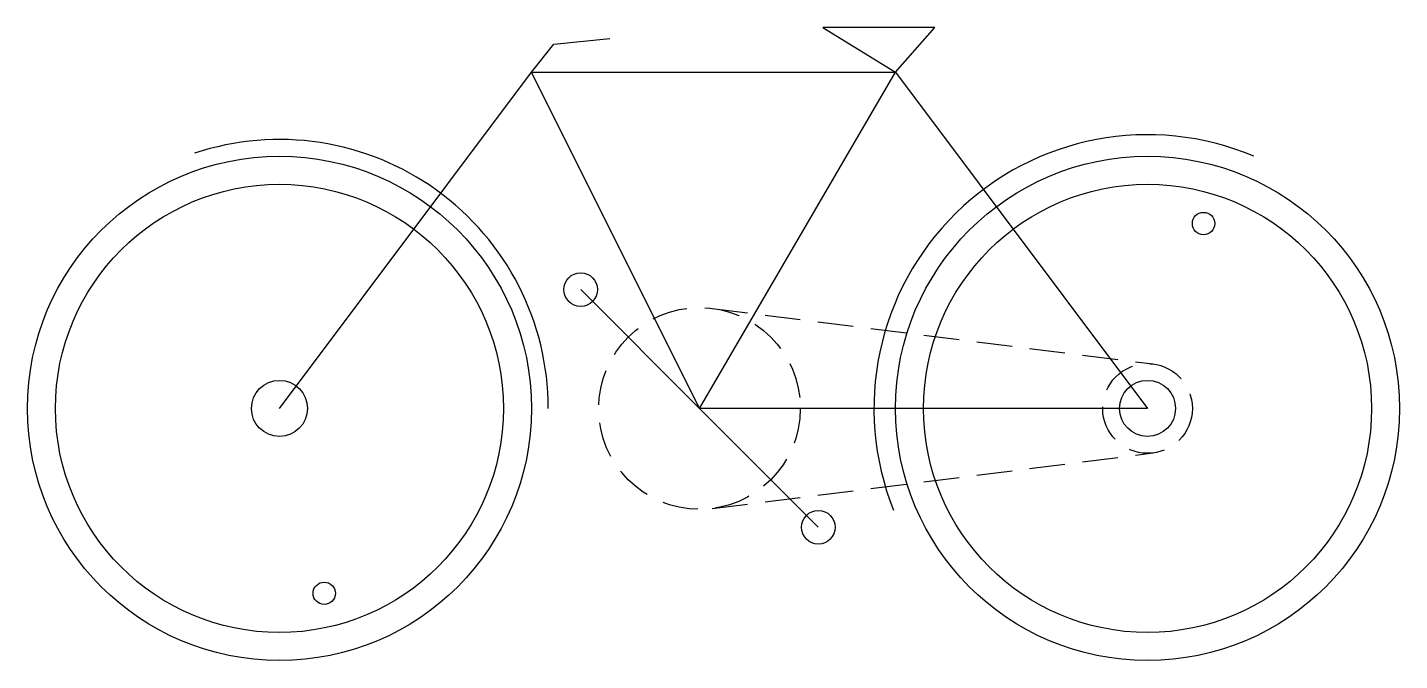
# Model space of a CAD drawing. Header units: millimetres. Extents: x 1 to 25.5, y 1.5 to 12.8.
import ezdxf

# ---------------------------------------------------------------- set-up
doc = ezdxf.new("R2010")
doc.units = ezdxf.units.MM
doc.linetypes.add('ACAD_ISO07W100', pattern=[3, 0, -3])
doc.linetypes.add('DASHED', pattern=[19.05, 12.7, -6.35])
for name, color, linetype in [('CUADRO', 2, 'Continuous'), ('FUERZA', 1, 'ACAD_ISO07W100'), ('RUEDAS', 5, 'Continuous')]:
    doc.layers.add(name, color=color, linetype=linetype)

msp = doc.modelspace()

# ---------------------------------------------------------------- linework, layer by layer
at = {"layer": 'CUADRO'}
for p, q in [((17.2, 12.8), (15.2, 12.8)), ((15.2, 12.8), (16.5, 12)), ((16.5, 12), (17.2, 12.8)), ((10, 12), (10.4, 12.5)), ((10.4, 12.5), (11.4, 12.6)), ((5.5, 6), (10, 12)), ((10, 12), (16.5, 12)), ((13, 6), (10, 12)), ((13, 6), (16.5, 12)), ((16.5, 12), (21, 6)), ((13, 6), (10.879, 8.121)), ((21, 6), (13, 6)), ((13, 6), (15.121, 3.879))]:
    msp.add_line(p, q, dxfattribs=at)
for centre in [(10.879, 8.121), (15.121, 3.879)]:
    msp.add_circle(centre, 0.3, dxfattribs=at)
for centre, radius, start, end in [((5.5, 6), 4.8, 0, 108.4349), ((21, 6), 4.885, 67.1094, 201.8014)]:
    msp.add_arc(centre, radius, start, end, dxfattribs=at)
at = {"layer": 'FUERZA', "linetype": 'DASHED', "ltscale": 0.05}
for p, q in [((13.225, 7.786), (21.1, 6.794)), ((13.225, 4.214), (21.1, 5.206))]:
    msp.add_line(p, q, dxfattribs=at)
for centre, radius in [((13, 6), 1.8), ((21, 6), 0.8)]:
    msp.add_circle(centre, radius, dxfattribs=at)
at = {"layer": 'RUEDAS'}
for centre, radius in [((5.5, 6), 4.5), ((21, 6), 4.5), ((5.5, 6), 4), ((21, 6), 4), ((22, 9.3), 0.2), ((5.5, 6), 0.5), ((21, 6), 0.5), ((6.3, 2.7), 0.2)]:
    msp.add_circle(centre, radius, dxfattribs=at)

doc.saveas('drawing.dxf')
